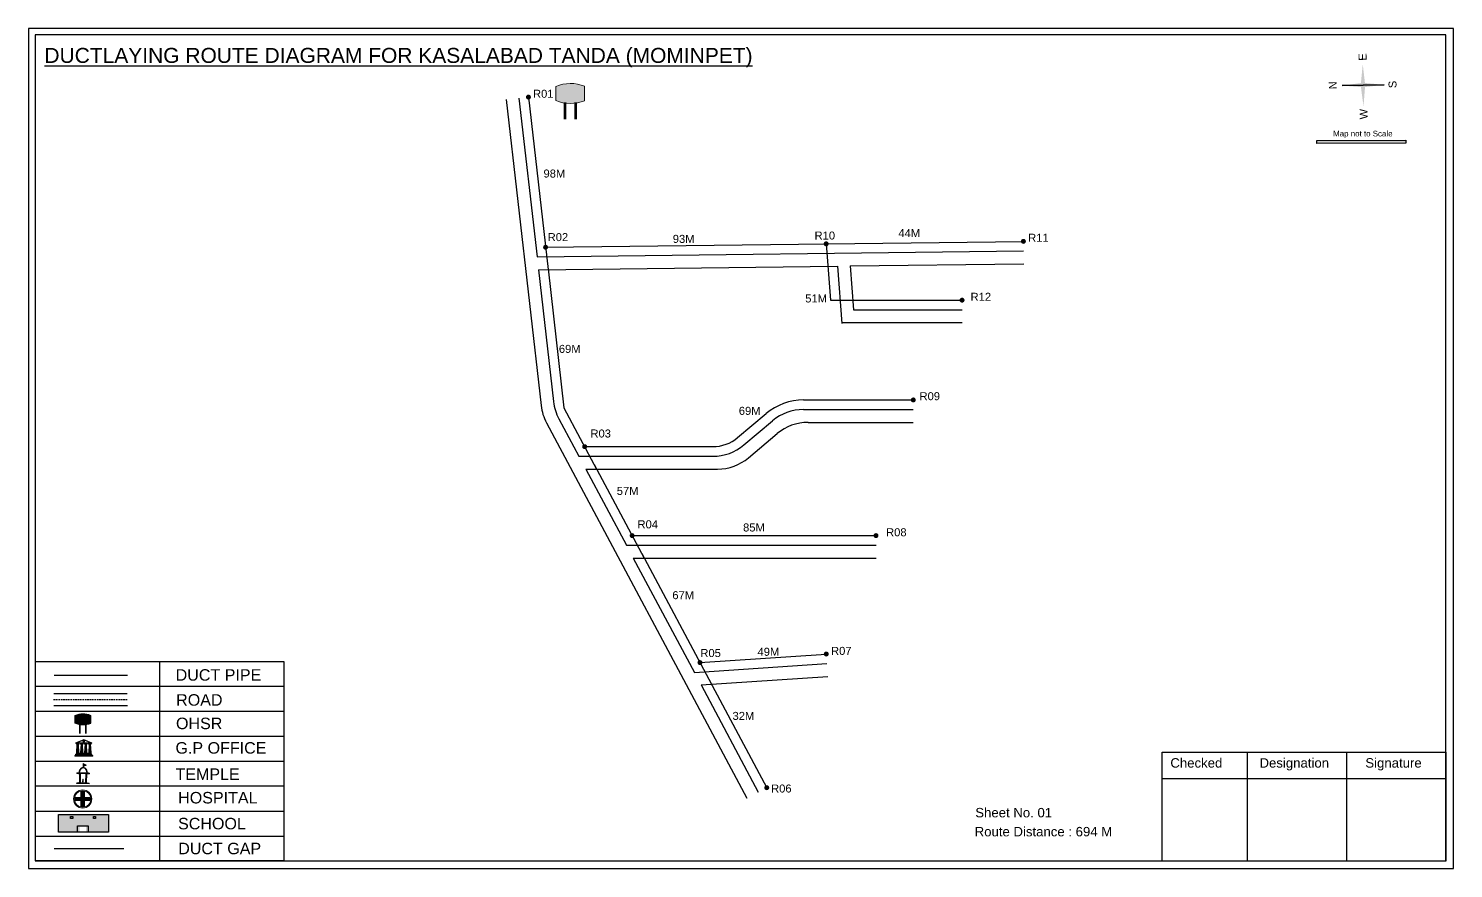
# Model space of a CAD drawing. Header units: inches. Extents: x 354 to 4445, y 133 to 657.
# Drawn here: x 2021 to 2911, y 133 to 657 of the extents above; entities that cross this region are included whole.
import ezdxf

# ---------------------------------------------------------------- set-up
doc = ezdxf.new("R2010")
doc.units = ezdxf.units.IN
doc.header["$MEASUREMENT"] = 0
doc.linetypes.add('DASHEDX2', pattern=[1.5, 1, -0.5])
for name, color, linetype in [('LANDMARK', 7, 'Continuous'), ('OHT', 7, 'Continuous'), ('pipe', 5, 'Continuous')]:
    doc.layers.add(name, color=color, linetype=linetype)
doc.styles.get("Standard").update_dxf_attribs({"font": 'arial.ttf'})

# ---------------------------------------------------------------- blocks, each defined once
blk = doc.blocks.new('OHT')
at = {"linetype": 'Continuous', "lineweight": 0, "true_color": 0x0ffffc}
blk.add_hatch(color=4, dxfattribs=at).paths.add_polyline_path([(0.012, 1), (0, 1, 0.101323), (-0.4, 0.916), (-0.4, 0.525, 0.194075), (0.399, 0.521), (0.399, 0.921, 0.097877)])
at = {"color": 4, "linetype": 'Continuous', "lineweight": 0, "true_color": 0x0ffffc, "flags": 128}
for points in [[(-0.4, 0.525), (-0.4, 0.916)], [(0.399, 0.521), (0.399, 0.921)]]:
    blk.add_lwpolyline(points, dxfattribs=at)
at = {"color": 4, "linetype": 'Continuous', "lineweight": 0, "true_color": 0x0ffffc, "const_width": 0.075, "flags": 128}
for points in [[(-0.15, 0), (-0.15, 0.475)], [(0.15, 0), (0.15, 0.473)]]:
    blk.add_lwpolyline(points, dxfattribs=at)
at = {"color": 4, "linetype": 'Continuous', "lineweight": 0, "true_color": 0x0ffffc}
for centre, radius, start, end in [((0.006, -0.019), 1.019, 67.3109, 113.4711), ((0.004, 1.513), 1.068, 247.7682, 291.7007)]:
    blk.add_arc(centre, radius, start, end, dxfattribs=at)
blk = doc.blocks.new('Government_Office')
at = {"linetype": 'Continuous', "lineweight": 0, "true_color": 0xff0000}
h = blk.add_hatch(color=1, dxfattribs=at)
h.paths.add_polyline_path([(0.44, 0.72), (0.45, 0.75), (0, 0.93), (-0.45, 0.75), (-0.44, 0.72)])
h.paths.add_polyline_path([(0.355, 0.75), (-0.355, 0.75), (0, 0.9)], flags=16)
h.paths.add_polyline_path([(0, 0.778, -1), (0, 0.872, -1)], flags=0)
h = blk.add_hatch(color=1, dxfattribs=at)
edge = h.paths.add_edge_path()
edge.add_arc((0, 0.825), 0.0467, 90, 270)
edge.add_arc((0, 0.825), 0.0467, 270, 450)
for points in [[(-0.5, 0.05), (0.5, 0.05), (0.5, 0), (-0.5, 0)], [(-0.45, 0.075), (-0.45, 0.12), (0.45, 0.12), (0.45, 0.075)], [(-0.4, 0.14), (-0.4, 0.18), (0.4, 0.18), (0.4, 0.14)]]:
    blk.add_hatch(color=1, dxfattribs=at).paths.add_polyline_path(points)
h = blk.add_hatch(color=1, dxfattribs=at)
edge = h.paths.add_edge_path()
edge.add_line((-0.27, 0.195), (-0.295, 0.675))
edge.add_line((-0.295, 0.675), (-0.29, 0.675))
edge.add_arc((-0.278, 0.688), 0.0176, 225.30401, 441.56588)
edge.add_line((-0.275, 0.705), (-0.395, 0.705))
edge.add_arc((-0.392, 0.688), 0.0176, 98.43412, 314.69599)
edge.add_line((-0.38, 0.675), (-0.375, 0.675))
edge.add_line((-0.375, 0.675), (-0.4, 0.195))
edge.add_line((-0.4, 0.195), (-0.27, 0.195))
h = blk.add_hatch(color=1, dxfattribs=at)
edge = h.paths.add_edge_path()
edge.add_line((-0.047, 0.195), (-0.072, 0.675))
edge.add_line((-0.072, 0.675), (-0.067, 0.675))
edge.add_arc((-0.054, 0.688), 0.0176, 225.30401, 441.56588)
edge.add_line((-0.052, 0.705), (-0.172, 0.705))
edge.add_arc((-0.169, 0.688), 0.0176, 98.43412, 314.69599)
edge.add_line((-0.157, 0.675), (-0.152, 0.675))
edge.add_line((-0.152, 0.675), (-0.177, 0.195))
edge.add_line((-0.177, 0.195), (-0.047, 0.195))
h = blk.add_hatch(color=1, dxfattribs=at)
edge = h.paths.add_edge_path()
edge.add_line((0.177, 0.195), (0.152, 0.675))
edge.add_line((0.152, 0.675), (0.157, 0.675))
edge.add_arc((0.169, 0.688), 0.0176, 225.30401, 441.56588)
edge.add_line((0.172, 0.705), (0.052, 0.705))
edge.add_arc((0.054, 0.688), 0.0176, 98.43412, 314.69599)
edge.add_line((0.067, 0.675), (0.072, 0.675))
edge.add_line((0.072, 0.675), (0.047, 0.195))
edge.add_line((0.047, 0.195), (0.177, 0.195))
h = blk.add_hatch(color=1, dxfattribs=at)
edge = h.paths.add_edge_path()
edge.add_line((0.4, 0.195), (0.375, 0.675))
edge.add_line((0.375, 0.675), (0.38, 0.675))
edge.add_arc((0.392, 0.688), 0.0176, 225.30401, 441.56588)
edge.add_line((0.395, 0.705), (0.275, 0.705))
edge.add_arc((0.278, 0.688), 0.0176, 98.43412, 314.69599)
edge.add_line((0.29, 0.675), (0.295, 0.675))
edge.add_line((0.295, 0.675), (0.27, 0.195))
edge.add_line((0.27, 0.195), (0.4, 0.195))
at = {"color": 1, "linetype": 'Continuous', "lineweight": 0, "true_color": 0xff0000, "flags": 128}
for points in [[(-0.45, 0.75), (-0.44, 0.72), (0.44, 0.72), (0.45, 0.75), (0, 0.93)], [(-0.355, 0.75), (0.355, 0.75), (0, 0.9)], [(-0.5, 0.05), (0.5, 0.05), (0.5, 0), (-0.5, 0)], [(-0.45, 0.075), (-0.45, 0.12), (0.45, 0.12), (0.45, 0.075)], [(-0.4, 0.14), (-0.4, 0.18), (0.4, 0.18), (0.4, 0.14)]]:
    blk.add_lwpolyline(points, close=True, dxfattribs=at)
for points in [[(0, 0.872, 1), (0, 0.778, 1)], [(-0.27, 0.195), (-0.295, 0.675), (-0.29, 0.675, 1.379694), (-0.275, 0.705), (-0.395, 0.705, 1.379694), (-0.38, 0.675), (-0.375, 0.675), (-0.4, 0.195)], [(-0.047, 0.195), (-0.072, 0.675), (-0.067, 0.675, 1.379694), (-0.052, 0.705), (-0.172, 0.705, 1.379694), (-0.157, 0.675), (-0.152, 0.675), (-0.177, 0.195)], [(0.177, 0.195), (0.152, 0.675), (0.157, 0.675, 1.379694), (0.172, 0.705), (0.052, 0.705, 1.379694), (0.067, 0.675), (0.072, 0.675), (0.047, 0.195)], [(0.4, 0.195), (0.375, 0.675), (0.38, 0.675, 1.379694), (0.395, 0.705), (0.275, 0.705, 1.379694), (0.29, 0.675), (0.295, 0.675), (0.27, 0.195)]]:
    blk.add_lwpolyline(points, format="xyb", close=True, dxfattribs=at)
blk = doc.blocks.new('Temple')
at = {"linetype": 'Continuous', "lineweight": 0, "true_color": 0xff0000}
h = blk.add_hatch(color=1, dxfattribs=at)
edge = h.paths.add_edge_path()
edge.add_line((0.175, 0.49), (0.225, 0.49))
edge.add_line((0.225, 0.49), (0.225, 0.497))
edge.add_line((0.225, 0.497), (0.307, 0.497))
edge.add_line((0.307, 0.497), (0.307, 0.533))
edge.add_line((0.307, 0.533), (0.257, 0.533))
edge.add_line((0.257, 0.533), (0.257, 0.54))
edge.add_line((0.257, 0.54), (0.2, 0.54))
edge.add_spline(control_points=[(0.2, 0.54), (0.2, 0.589), (0.19, 0.638), (0.142, 0.743), (0.092, 0.79), (0.027, 0.805), (0.02, 0.806), (0.012, 0.806)], knot_values=[4.712389, 4.712389, 4.712389, 4.712389, 5.278166, 5.278166, 6.117402, 6.117402, 6.223801, 6.223801, 6.223801, 6.223801], degree=3, periodic=0)
edge.add_line((0.012, 0.806), (0.012, 0.79))
edge.add_line((0.012, 0.79), (-0.012, 0.79))
edge.add_line((-0.012, 0.79), (-0.012, 0.806))
edge.add_spline(control_points=[(-0.012, 0.806), (-0.055, 0.802), (-0.096, 0.781), (-0.171, 0.699), (-0.197, 0.628), (-0.2, 0.55), (-0.2, 0.545), (-0.2, 0.54)], knot_values=[6.343965, 6.343965, 6.343965, 6.343965, 6.956638, 6.956638, 7.795874, 7.795874, 7.853982, 7.853982, 7.853982, 7.853982], degree=3, periodic=0)
edge.add_line((-0.2, 0.54), (-0.257, 0.54))
edge.add_line((-0.257, 0.54), (-0.257, 0.533))
edge.add_line((-0.257, 0.533), (-0.307, 0.533))
edge.add_line((-0.307, 0.533), (-0.307, 0.497))
edge.add_line((-0.307, 0.497), (-0.225, 0.497))
edge.add_line((-0.225, 0.497), (-0.225, 0.49))
edge.add_line((-0.225, 0.49), (-0.175, 0.49))
edge.add_line((-0.175, 0.49), (-0.175, 0.07))
edge.add_arc((-0.205, 0.07), 0.03, -90, 0, ccw=False)
edge.add_line((-0.205, 0.04), (-0.257, 0.04))
edge.add_line((-0.257, 0.04), (-0.257, 0.033))
edge.add_line((-0.257, 0.033), (-0.307, 0.033))
edge.add_line((-0.307, 0.033), (-0.307, 0))
edge.add_line((-0.307, 0), (0.307, 0))
edge.add_line((0.307, 0), (0.307, 0.033))
edge.add_line((0.307, 0.033), (0.257, 0.033))
edge.add_line((0.257, 0.033), (0.257, 0.04))
edge.add_line((0.257, 0.04), (0.205, 0.04))
edge.add_arc((0.205, 0.07), 0.03, 180, 270, ccw=False)
edge.add_line((0.175, 0.07), (0.175, 0.49))
h.paths.add_polyline_path([(0.125, 0.07, -0.414214), (0.095, 0.04), (0.05, 0.04), (0.05, 0.033), (-0.05, 0.033), (-0.05, 0.04), (-0.095, 0.04, -0.414214), (-0.125, 0.07), (-0.125, 0.497), (0.125, 0.497)], flags=16)
edge = h.paths.add_edge_path(flags=16)
edge.add_ellipse((0, 0.54), major_axis=(0, 0.242), ratio=0.722808, start_angle=270, end_angle=450, ccw=False)
edge.add_line((0.175, 0.54), (-0.175, 0.54))
h.paths.add_polyline_path([(0.012, 0.23), (0.012, 0.07), (-0.012, 0.07), (-0.012, 0.23)], flags=0)
h = blk.add_hatch(color=1, dxfattribs=at)
edge = h.paths.add_edge_path()
edge.add_line((0.012, 0.857), (0, 0.85))
edge.add_line((0, 0.85), (-0.003, 0.925))
edge.add_line((-0.003, 0.925), (-0.012, 0.925))
edge.add_line((-0.012, 0.925), (-0.012, 0.806))
edge.add_spline(control_points=[(-0.012, 0.806), (-0.004, 0.807), (0.004, 0.807), (0.012, 0.806)], knot_values=[6.223801, 6.223801, 6.223801, 6.223801, 6.343965, 6.343965, 6.343965, 6.343965], degree=3, periodic=0)
edge.add_line((0.012, 0.806), (0.012, 0.857))
h = blk.add_hatch(color=1, dxfattribs=at)
edge = h.paths.add_edge_path()
edge.add_line((0.012, 0.79), (0.012, 0.806))
edge.add_spline(control_points=[(0.012, 0.806), (0.004, 0.807), (-0.004, 0.807), (-0.012, 0.806)], knot_values=[6.223801, 6.223801, 6.223801, 6.223801, 6.343965, 6.343965, 6.343965, 6.343965], degree=3, periodic=0)
edge.add_line((-0.012, 0.806), (-0.012, 0.79))
edge.add_line((-0.012, 0.79), (0.012, 0.79))
at = {"linetype": 'Continuous', "lineweight": 0, "true_color": 0xe66000}
blk.add_hatch(color=32, dxfattribs=at).paths.add_polyline_path([(-0.006, 1), (0.147, 0.931), (0, 0.85)])
at = {"color": 1, "linetype": 'Continuous', "lineweight": 0, "true_color": 0xff0000, "flags": 128}
for points in [[(0.012, 0.925), (-0.012, 0.925), (-0.012, 0.79), (0.012, 0.79)], [(0.012, 0.23), (-0.012, 0.23), (-0.012, 0.07), (0.012, 0.07)]]:
    blk.add_lwpolyline(points, close=True, dxfattribs=at)
at = {"color": 32, "linetype": 'Continuous', "lineweight": 0, "true_color": 0xe66000, "flags": 128}
blk.add_lwpolyline([(-0.006, 1), (0.147, 0.931), (0, 0.85), (-0.006, 1)], dxfattribs=at)
at = {"color": 1, "linetype": 'Continuous', "lineweight": 0, "true_color": 0xff0000, "flags": 128}
blk.add_lwpolyline([(0.2, 0.54), (0.257, 0.54), (0.257, 0.533), (0.307, 0.533), (0.307, 0.497), (0.225, 0.497), (0.225, 0.49), (0.175, 0.49), (0.175, 0.07, 0.414214), (0.205, 0.04), (0.257, 0.04), (0.257, 0.033), (0.307, 0.033), (0.307, 0), (-0.307, 0), (-0.307, 0.033), (-0.257, 0.033), (-0.257, 0.04), (-0.205, 0.04, 0.414214), (-0.175, 0.07), (-0.175, 0.49), (-0.225, 0.49), (-0.225, 0.497), (-0.307, 0.497), (-0.307, 0.533), (-0.257, 0.533), (-0.257, 0.54), (-0.2, 0.54)], format="xyb", dxfattribs=at)
blk.add_lwpolyline([(-0.175, 0.54), (0.175, 0.54)], dxfattribs=at)
blk.add_lwpolyline([(0.125, 0.497), (0.125, 0.07, -0.414214), (0.095, 0.04), (0.05, 0.04), (0.05, 0.033), (-0.05, 0.033), (-0.05, 0.04), (-0.095, 0.04, -0.414214), (-0.125, 0.07), (-0.125, 0.497)], format="xyb", close=True, dxfattribs=at)
at = {"color": 1, "linetype": 'Continuous', "lineweight": 0, "true_color": 0xff0000}
blk.add_ellipse((0, 0.54), major_axis=(0, 0.242), ratio=0.722808, start_param=4.712389, end_param=7.853982, dxfattribs=at)
blk.add_open_spline([(0.2, 0.54), (0.2, 0.589), (0.19, 0.638), (0.142, 0.743), (0.092, 0.79), (-0.023, 0.816), (-0.085, 0.794), (-0.171, 0.699), (-0.197, 0.628), (-0.2, 0.55), (-0.2, 0.545), (-0.2, 0.54)], degree=3, knots=[4.712389, 4.712389, 4.712389, 4.712389, 5.278166, 5.278166, 6.117402, 6.117402, 6.956638, 6.956638, 7.795874, 7.795874, 7.853982, 7.853982, 7.853982, 7.853982], dxfattribs=at)
blk = doc.blocks.new('*U7')
at = {"color": 0, "linetype": 'DASHEDX2'}
blk.add_line((-23.12, 0), (23.12, 0), dxfattribs=at)
blk = doc.blocks.new('Hospital')
at = {"linetype": 'Continuous', "lineweight": 0, "true_color": 0x000000}
h = blk.add_hatch(color=18, dxfattribs=at)
h.paths.add_polyline_path([(-0.5, 0, 1), (0.5, 0, 1)])
h.paths.add_polyline_path([(0.446, 0, -1), (-0.446, 0, -1)], flags=16)
at = {"linetype": 'Continuous', "true_color": 0xff0000}
blk.add_hatch(color=1, dxfattribs=at).paths.add_polyline_path([(-0.394, 0.08), (-0.08, 0.08), (-0.08, 0.394), (0.08, 0.394), (0.08, 0.08), (0.394, 0.08), (0.394, -0.08), (0.08, -0.08), (0.08, -0.394), (-0.08, -0.394), (-0.08, -0.08), (-0.394, -0.08)])
at = {"color": 1, "linetype": 'Continuous', "true_color": 0xff0000, "flags": 128}
blk.add_lwpolyline([(-0.394, 0.08), (-0.08, 0.08), (-0.08, 0.394), (0.08, 0.394), (0.08, 0.08), (0.394, 0.08), (0.394, -0.08), (0.08, -0.08), (0.08, -0.394), (-0.08, -0.394), (-0.08, -0.08), (-0.394, -0.08)], close=True, dxfattribs=at)
at = {"color": 18, "linetype": 'Continuous', "lineweight": 0, "true_color": 0x000000}
for radius in [0.5, 0.446]:
    blk.add_circle((0, 0), radius, dxfattribs=at)

msp = doc.modelspace()

# ---------------------------------------------------------------- hatches: boundary and pattern name
at = {"ltscale": 0.5}
h = msp.add_hatch(color=5, dxfattribs=at)
h.dxf.hatch_style = 1
h.paths.add_polyline_path([(2334.91, 614.28, 1), (2331.79, 614.28, 1)])
at = {"true_color": 0x0093dd}
h = msp.add_hatch(color=142, dxfattribs=at)
h.dxf.hatch_style = 1
h.paths.add_polyline_path([(2825.82, 587.22), (2825.83, 585.38), (2881.33, 585.5), (2881.33, 587.35)])
at = {"ltscale": 0.5}
h = msp.add_hatch(color=5, dxfattribs=at)
h.dxf.hatch_style = 1
h.paths.add_polyline_path([(2644.1, 524.19, 1), (2640.98, 524.19, 1)])
h = msp.add_hatch(color=5, dxfattribs=at)
h.dxf.hatch_style = 1
h.paths.add_polyline_path([(2345.62, 520.51, 1), (2342.5, 520.51, 1)])
h = msp.add_hatch(color=5, dxfattribs=at)
h.dxf.hatch_style = 1
h.paths.add_polyline_path([(2520.87, 522.67, 1), (2517.75, 522.67, 1)])
h = msp.add_hatch(color=5, dxfattribs=at)
h.dxf.hatch_style = 1
h.paths.add_polyline_path([(2605.78, 487.48, 1), (2602.67, 487.48, 1)])
h = msp.add_hatch(color=5, dxfattribs=at)
h.dxf.hatch_style = 1
h.paths.add_polyline_path([(2575.3, 425.18, 1), (2572.18, 425.18, 1)])
h = msp.add_hatch(color=5, dxfattribs=at)
h.dxf.hatch_style = 1
h.paths.add_polyline_path([(2370.02, 396.01, 1), (2366.9, 396.01, 1)])
h = msp.add_hatch(color=5, dxfattribs=at)
h.dxf.hatch_style = 1
h.paths.add_polyline_path([(2399.69, 340.46, 1), (2396.58, 340.46, 1)])
h = msp.add_hatch(color=5, dxfattribs=at)
h.dxf.hatch_style = 1
h.paths.add_polyline_path([(2552.01, 340.46, 1), (2548.9, 340.46, 1)])
h = msp.add_hatch(color=5, dxfattribs=at)
h.dxf.hatch_style = 1
h.paths.add_polyline_path([(2520.95, 266.52, 1), (2517.83, 266.52, 1)])
h = msp.add_hatch(color=5, dxfattribs=at)
h.dxf.hatch_style = 1
h.paths.add_polyline_path([(2442.03, 261.2, 1), (2438.92, 261.2, 1)])
h = msp.add_hatch(color=5, dxfattribs=at)
h.dxf.hatch_style = 1
h.paths.add_polyline_path([(2483.78, 183.05, 1), (2480.66, 183.05, 1)])
at = {"true_color": 0xc8c92d}
h = msp.add_hatch(color=52, dxfattribs=at)
h.dxf.hatch_style = 1
h.paths.add_polyline_path([(2046.01, 166.29), (2039.85, 166.29), (2039.85, 155.2), (2046.01, 155.2)])
h.paths.add_polyline_path([(2070.86, 166.29), (2064.7, 166.29), (2064.7, 155.2), (2070.86, 155.2)])
at = {"true_color": 0x293189}
h = msp.add_hatch(color=177, dxfattribs=at)
h.dxf.hatch_style = 1
h.paths.add_polyline_path([(2064.7, 166.29), (2046.01, 166.29), (2046.01, 155.2), (2053.02, 155.2), (2053.02, 158.83), (2056.88, 158.83), (2056.88, 155.2), (2064.7, 155.2)])
h.paths.add_polyline_path([(2048.68, 163.82), (2047.31, 163.82), (2047.31, 165.08), (2048.68, 165.08)], flags=16)
h.paths.add_polyline_path([(2061.56, 163.82), (2061.56, 165.08), (2062.93, 165.08), (2062.93, 163.82)], flags=16)

# ---------------------------------------------------------------- linework, layer by layer
for p, q in [((2867.89, 621.93), (2841.59, 621.47)), ((2841.59, 621.47), (2867.89, 621.93)), ((2867.89, 621.93), (2841.59, 621.47)), ((2854.77, 621.7), (2867.89, 621.93)), ((2319.44, 612.69), (2341.27, 421.67)), ((2327.39, 613.6), (2338.72, 514.44)), ((2338.72, 514.44), (2642.61, 518.2)), ((2330.68, 514.34), (2330.68, 514.34)), ((2339.63, 506.45), (2526.37, 508.76)), ((2526.37, 508.76), (2529.07, 472.88)), ((2534.39, 508.86), (2642.71, 510.2)), ((2534.39, 508.86), (2536.45, 481.48)), ((2339.63, 506.45), (2349.04, 424.1)), ((2536.45, 481.48), (2604.22, 481.48)), ((2529.03, 473.48), (2604.22, 473.48)), ((2505.11, 419.18), (2541, 419.18)), ((2541, 419.18), (2573.74, 419.18)), ((2344.61, 410.95), (2469.87, 176.45)), ((2352.39, 413.37), (2364.86, 390.01)), ((2467.89, 397.06), (2485.79, 412.13)), ((2508.03, 411.18), (2541, 411.18)), ((2541, 411.18), (2573.74, 411.18)), ((2470.81, 389.06), (2488.71, 404.13)), ((2364.86, 390.01), (2448.57, 390.01)), ((2369.14, 382.01), (2394.54, 334.46)), ((2369.14, 382.01), (2451.49, 382.01)), ((2385.47, 334.46), (2385.47, 334.46)), ((2394.54, 334.46), (2550.46, 334.46)), ((2398.81, 326.46), (2437.01, 254.95)), ((2398.81, 326.46), (2550.46, 326.46)), ((2025.17, 261.73), (2025.17, 138.51)), ((2102.93, 261.73), (2102.93, 137.3)), ((2437.01, 254.95), (2519.79, 260.53)), ((2428.25, 254.36), (2428.25, 254.36)), ((2441.14, 247.21), (2520.33, 252.55)), ((2180.7, 246.17), (2025.17, 246.17)), ((2036.82, 241.88), (2082.71, 241.88)), ((2441.14, 247.21), (2476.93, 180.22)), ((2036.82, 234.36), (2082.94, 234.36)), ((2180.7, 230.62), (2025.17, 230.62)), ((2180.7, 215.07), (2025.17, 215.07)), ((2180.7, 199.51), (2025.17, 199.51)), ((2180.7, 183.96), (2025.17, 183.96)), ((2025.17, 168.41), (2180.7, 168.41)), ((2025.17, 152.86), (2180.7, 152.86)), ((2025.16, 138.28), (2025.16, 137.32)), ((2025.17, 138.51), (2025.17, 137.3)), ((2180.7, 137.3), (2025.17, 137.3))]:
    msp.add_line(p, q)
at = {"color": 1}
msp.add_line((2841.59, 621.47), (2854.75, 621.7), dxfattribs=at)
at = {"color": 242, "true_color": 0xcd2027}
for p, q in [((2782.23, 205.15), (2782.23, 137.26)), ((2844.43, 205.15), (2844.43, 137.26)), ((2729.26, 188.7), (2906.49, 188.7))]:
    msp.add_line(p, q, dxfattribs=at)
for points in [[(2021.05, 657.1), (2021.05, 132.61), (2911.2, 132.61), (2911.2, 657.1)], [(2025.16, 653.09), (2025.16, 137.32), (2906.49, 137.32), (2906.49, 653.09)], [(2070.93, 166.29), (2070.93, 155.2), (2039.85, 155.2), (2039.85, 166.29)], [(2048.68, 165.08), (2048.68, 163.82), (2047.31, 163.82), (2047.31, 165.08)], [(2061.56, 163.82), (2061.56, 165.08), (2062.93, 165.08), (2062.93, 163.82)]]:
    msp.add_lwpolyline(points, close=True)
at = {"color": 142, "true_color": 0x0093dd}
msp.add_lwpolyline([(2881.34, 585.5), (2825.83, 585.38), (2825.82, 587.22), (2881.33, 587.35), (2881.33, 585.5)], dxfattribs=at)
for points in [[(2180.7, 137.3), (2180.7, 261.73), (2025.17, 261.73)], [(2051.69, 155.2), (2051.69, 159.3), (2058.22, 159.3), (2058.22, 155.2)]]:
    msp.add_lwpolyline(points)
at = {"color": 242, "true_color": 0xcd2027}
msp.add_lwpolyline([(2906.49, 137.26), (2729.26, 137.26), (2729.26, 205.15), (2906.49, 205.15)], close=True, dxfattribs=at)
for centre, start, end in [((2371.07, 425.08), 186.51913, 208.10975), ((2378.85, 427.5), 186.51913, 208.10975), ((2505.11, 389.18), 90, 130.09388), ((2508.03, 381.18), 90, 130.09388), ((2448.57, 420.01), 270, 310.09388), ((2451.49, 412.01), 270, 310.09388)]:
    msp.add_arc(centre, 30, start, end)
for points in [[(2856.04, 621.73), (2853.22, 621.68), (2854.51, 634.84)], [(2856.04, 621.73), (2853.22, 621.68), (2854.51, 634.84)], [(2854.78, 620.4), (2854.73, 623.22), (2867.89, 621.93)], [(2854.78, 620.4), (2854.73, 623.22), (2867.89, 621.93)], [(2856.04, 621.73), (2853.22, 621.68), (2854.97, 608.55)], [(2856.04, 621.73), (2853.22, 621.68), (2854.97, 608.55)]]:
    msp.add_solid(points)
at = {"color": 1}
msp.add_solid([(2854.78, 620.4), (2854.73, 623.22), (2841.59, 621.47)], dxfattribs=at)
msp.add_solid([(2854.78, 620.4), (2854.73, 623.22), (2841.59, 621.47)], dxfattribs=at)
at = {"layer": 'OHT', "color": 5}
msp.add_line((2036.99, 253.26), (2082.88, 253.26), dxfattribs=at)
at = {"layer": 'OHT', "color": 1}
msp.add_line((2036.99, 145.07), (2080.59, 145.07), dxfattribs=at)
at = {"layer": 'pipe'}
for p, q in [((2333.35, 614.28), (2345.66, 506.53)), ((2344.06, 520.51), (2642.54, 524.19)), ((2519.31, 522.67), (2521.96, 487.48)), ((2345.59, 507.13), (2355.52, 420.23)), ((2521.96, 487.48), (2604.22, 487.48)), ((2355.52, 420.23), (2375.94, 382.01)), ((2505.11, 425.18), (2541, 425.18)), ((2541, 425.18), (2573.74, 425.18)), ((2464.02, 401.65), (2481.93, 416.72)), ((2368.46, 396.01), (2448.57, 396.01)), ((2374.43, 384.84), (2405.61, 326.46)), ((2398.14, 340.46), (2550.46, 340.46)), ((2404.1, 329.28), (2447.71, 247.65)), ((2440.47, 261.2), (2519.39, 266.52)), ((2446.44, 250.04), (2482.22, 183.05))]:
    msp.add_line(p, q, dxfattribs=at)
for centre, radius, start, end in [((2505.11, 389.18), 36, 90, 130.09388), ((2448.57, 420.01), 24, 270, 310.09388)]:
    msp.add_arc(centre, radius, start, end, dxfattribs=at)

# ---------------------------------------------------------------- block references
at = {"linetype": 'DASHEDX2'}
msp.add_blockref('*U7', (2059.83, 238.12), dxfattribs=at)
at = {"layer": 'LANDMARK'}
for name, p, xscale, yscale, zscale in [('Government_Office', (2055.58, 202.66), 11.32114773247135, 11.32114773247135, 11.32114773247135), ('Hospital', (2054.9, 176), 11.41772014427468, 11.41772014427468, 11.41772014427468)]:
    msp.add_blockref(name, p, dxfattribs=dict(at, xscale=xscale, yscale=yscale, zscale=zscale))
at = {"layer": 'LANDMARK', "xscale": 12.62452535729322, "yscale": 12.62452535729322, "zscale": 12.62452535729322, "rotation": 358.3713438591284}
msp.add_blockref('Temple', (2055.01, 185.53), dxfattribs=at)
at = {"layer": 'OHT'}
for p, xscale, yscale, zscale in [((2359.46, 600.36), 22.41341502807723, 22.41341502807723, 22.41341502807723), ((2054.99, 216.76), 12.45189723782068, 12.45189723782068, 12.45189723782068)]:
    msp.add_blockref('OHT', p, dxfattribs=dict(at, xscale=xscale, yscale=yscale, zscale=zscale))

# ---------------------------------------------------------------- texts
at = {"color": 242, "true_color": 0xcd2027}
msp.add_text('%%UDUCTLAYING ROUTE DIAGRAM FOR KASALABAD TANDA (MOMINPET)', height=9.375, dxfattribs=at).set_placement((2030.99, 635.62))
for s, p in [('E', (2856.91, 637.02)), ('N', (2838.33, 619.17)), ('S', (2875.62, 619.91)), ('W', (2857.56, 600.42))]:
    msp.add_text(s, height=4.95, rotation=91.00631).set_placement(p)
for s, height, p in [('R01', 5, (2336.2, 613.87)), ('Map not to Scale', 3.5424, (2836, 589.72)), ('98M', 5, (2342.76, 564.05)), ('R02', 5, (2345.35, 524.36)), ('93M', 5, (2423.52, 523.24)), ('R10', 5, (2512.07, 525.33)), ('44M', 5, (2564.44, 526.83)), ('R11', 5, (2645.5, 523.95)), ('51M', 5, (2506.25, 486.04)), ('R12', 5, (2609.53, 487.08)), ('69M', 5, (2352.34, 454.56)), ('R09', 5, (2577.64, 425.01)), ('69M', 5, (2464.75, 415.87)), ('R03', 5, (2372.07, 401.72)), ('57M', 5, (2388.53, 365.88)), ('R04', 5, (2401.47, 345.01)), ('85M', 5, (2467.42, 343.04)), ('R08', 5, (2556.74, 340.05)), ('67M', 5, (2423.24, 300.76)), ('R05', 5, (2440.73, 264.64)), ('49M', 5, (2476.45, 265.42)), ('R07', 5, (2522.36, 265.99)), ('DUCT PIPE', 7.178, (2112.98, 249.88)), ('ROAD ', 7.178, (2113.28, 234.27)), ('OHSR', 7.178, (2113.19, 219.61)), ('32M', 5, (2460.83, 225.38)), ('G.P OFFICE', 7.178, (2112.86, 204.32)), ('Checked', 5.886, (2734.34, 195.6)), ('Designation', 5.886, (2790.03, 195.6)), ('Signature', 5.886, (2856.13, 195.6)), ('TEMPLE', 7.178, (2112.86, 187.9)), ('HOSPITAL', 7.178, (2114.53, 173.22)), ('R06', 5, (2484.91, 180.04)), ('Sheet No. 01', 5.886, (2612.47, 164.54)), ('SCHOOL', 7.178, (2114.48, 157.05)), ('Route Distance : 694 M', 5.886, (2612.1, 152.67)), ('DUCT GAP', 7.178, (2114.58, 141.5))]:
    msp.add_text(s, height=height).set_placement(p)

doc.saveas('drawing.dxf')
